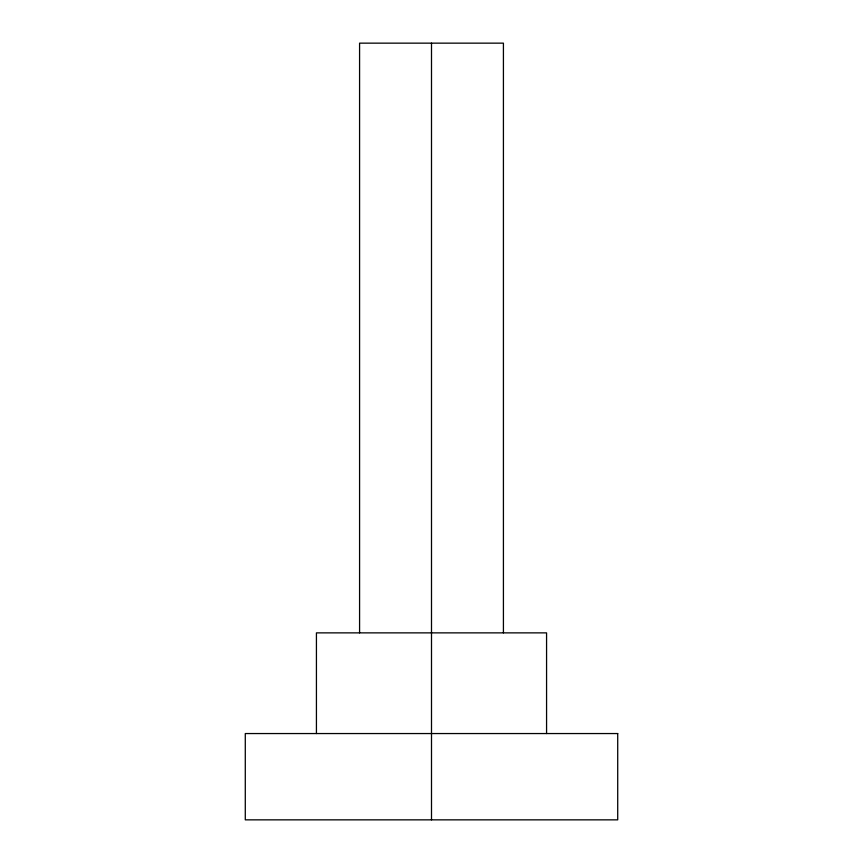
<?xml version="1.0" encoding="UTF-8"?>
<svg xmlns="http://www.w3.org/2000/svg" width="863" height="863" viewBox="0 0 863 863"><rect width="100%" height="100%" fill="white"/><g stroke="black" fill="none" stroke-linecap="round" stroke-linejoin="round"><path stroke-width="1.29" d="M546.57 733.55L546.57 632.87L316.43 632.87L316.43 733.55M503.42 632.87L503.42 43.15L359.58 43.15L359.58 632.87M431.5 43.15L431.5 819.85M617.714 733.55L245.286 733.55L245.286 819.85L617.714 819.85L617.714 733.55"/></g></svg>
